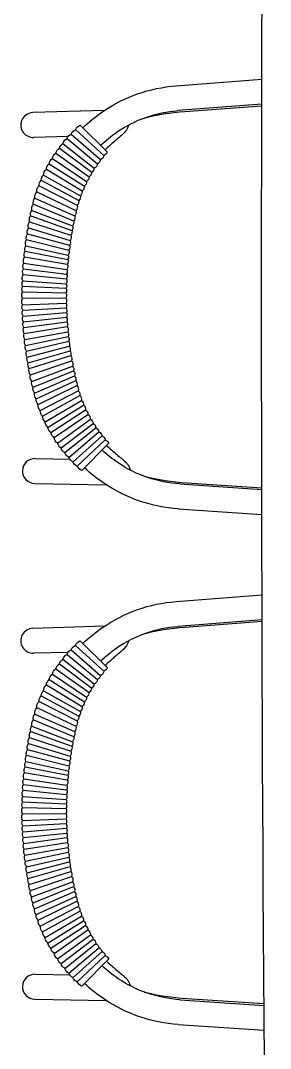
# Model space of a CAD drawing. Header units: millimetres. Extents: x 699029 to 727993, y 4486031 to 4516039.
# Drawn here: x 726198 to 726226.6, y 4491816.6 to 4491934.4 of the extents above; entities that cross this region are included whole.
import ezdxf

# ---------------------------------------------------------------- set-up
doc = ezdxf.new("R2010")
doc.units = ezdxf.units.MM
doc.layers.add('_P3_S_Duvar_Ç', color=7, linetype='Continuous', lineweight=30)
doc.layers.add('A-TEFRIS', color=251, linetype='Continuous')

# ---------------------------------------------------------------- blocks, each defined once
blk = doc.blocks.new('masa')
at = {"layer": 'A-TEFRIS'}
for p, q in [((731713.38, 4490131.67), (731703.57, 4490132.42)), ((731703.58, 4490129.56), (731713.17, 4490128.83)), ((731703.58, 4490129.36), (731712.39, 4490128.71)), ((731721.6, 4490128.84), (731729.77, 4490128.6)), ((731724.36, 4490127.17), (731721.28, 4490124.11)), ((731724.9, 4490126.65), (731721.66, 4490123.68)), ((731725.4, 4490126.14), (731722.05, 4490123.21)), ((731725.87, 4490125.62), (731722.4, 4490122.74)), ((731726.34, 4490125.05), (731722.75, 4490122.23)), ((731725.76, 4490125.85), (731729.69, 4490125.75)), ((731726.74, 4490124.53), (731723.05, 4490121.76)), ((731727.14, 4490123.96), (731723.34, 4490121.26)), ((731727.54, 4490123.34), (731723.64, 4490120.71)), ((731727.9, 4490122.73), (731723.89, 4490120.17)), ((731728.23, 4490122.11), (731724.13, 4490119.63)), ((731728.56, 4490121.45), (731724.35, 4490119.06)), ((731728.82, 4490120.86), (731724.53, 4490118.54)), ((731729.08, 4490120.21), (731724.7, 4490117.99)), ((731729.33, 4490119.52), (731724.85, 4490117.39)), ((731729.55, 4490118.78), (731725, 4490116.76)), ((731729.73, 4490118.11), (731725.12, 4490116.21)), ((731729.89, 4490117.4), (731725.23, 4490115.61)), ((731730.03, 4490116.77), (731725.33, 4490115.09)), ((731730.16, 4490116.1), (731725.42, 4490114.54)), ((731730.29, 4490115.39), (731725.52, 4490113.95)), ((731730.4, 4490114.72), (731725.6, 4490113.4)), ((731730.5, 4490114.05), (731725.67, 4490112.85)), ((731730.6, 4490113.34), (731725.74, 4490112.27)), ((731730.67, 4490112.72), (731725.79, 4490111.76)), ((731730.75, 4490112.06), (731725.84, 4490111.22)), ((731730.81, 4490111.35), (731725.89, 4490110.64)), ((731730.86, 4490110.7), (731725.92, 4490110.1)), ((731730.9, 4490110.04), (731725.95, 4490109.56)), ((731730.93, 4490109.33), (731725.97, 4490108.99)), ((731730.95, 4490108.71), (731725.99, 4490108.48)), ((731730.96, 4490108.05), (731725.99, 4490107.95)), ((731730.97, 4490107.35), (731726, 4490107.37)), ((731730.94, 4490105.95), (731725.97, 4490106.23)), ((731730.96, 4490106.59), (731725.99, 4490106.76)), ((731730.87, 4490104.61), (731725.93, 4490105.14)), ((731730.91, 4490105.29), (731725.95, 4490105.69)), ((731730.77, 4490103.3), (731725.85, 4490104.07)), ((731730.82, 4490103.96), (731725.89, 4490104.61)), ((731730.62, 4490101.92), (731725.74, 4490102.93)), ((731730.69, 4490102.59), (731725.8, 4490103.49)), ((731730.32, 4490099.92), (731725.53, 4490101.3)), ((731730.43, 4490100.57), (731725.61, 4490101.83)), ((731730.53, 4490101.25), (731725.68, 4490102.39)), ((731730.07, 4490098.55), (731725.35, 4490100.16)), ((731730.2, 4490099.26), (731725.45, 4490100.75)), ((731729.76, 4490097.14), (731725.13, 4490098.99)), ((731729.91, 4490097.8), (731725.23, 4490099.55)), ((731729.4, 4490095.8), (731724.88, 4490097.88)), ((731729.59, 4490096.45), (731725, 4490098.42)), ((731728.94, 4490094.45), (731724.58, 4490096.72)), ((731729.19, 4490095.14), (731724.75, 4490097.32)), ((731728.38, 4490093.17), (731724.21, 4490095.62)), ((731728.67, 4490093.8), (731724.4, 4490096.17)), ((731727.72, 4490091.95), (731723.75, 4490094.55)), ((731728.05, 4490092.54), (731723.98, 4490095.07)), ((731726.95, 4490090.73), (731723.19, 4490093.48)), ((731727.36, 4490091.35), (731723.49, 4490094.02)), ((731725.65, 4490089.09), (731722.22, 4490092)), ((731726.12, 4490089.63), (731722.57, 4490092.49)), ((731726.55, 4490090.18), (731722.89, 4490092.98)), ((731724.17, 4490087.59), (731721.11, 4490090.67)), ((731724.71, 4490088.09), (731721.5, 4490091.1)), ((731725.19, 4490088.59), (731721.87, 4490091.55)), ((731729.51, 4490088.95), (731725.49, 4490088.9)), ((731712.18, 4490086.17), (731703.58, 4490085.61)), ((731712.97, 4490086.04), (731703.58, 4490085.41)), ((731729.57, 4490086.1), (731721.39, 4490085.94)), ((731713.15, 4490083.19), (731703.57, 4490082.55)), ((731713.38, 4490072.56), (731703.55, 4490073.32)), ((731703.54, 4490070.46), (731713.17, 4490069.72)), ((731703.54, 4490070.26), (731712.39, 4490069.6)), ((731721.6, 4490069.73), (731729.77, 4490069.49)), ((731724.36, 4490068.06), (731721.28, 4490065)), ((731724.9, 4490067.54), (731721.66, 4490064.57)), ((731725.4, 4490067.03), (731722.05, 4490064.1)), ((731725.87, 4490066.51), (731722.4, 4490063.63)), ((731726.34, 4490065.94), (731722.75, 4490063.12)), ((731725.76, 4490066.74), (731729.69, 4490066.65)), ((731726.74, 4490065.42), (731723.05, 4490062.65)), ((731727.14, 4490064.85), (731723.34, 4490062.15)), ((731727.54, 4490064.23), (731723.64, 4490061.6)), ((731727.9, 4490063.62), (731723.89, 4490061.06)), ((731728.23, 4490063.01), (731724.13, 4490060.53)), ((731728.56, 4490062.34), (731724.35, 4490059.95)), ((731728.82, 4490061.75), (731724.53, 4490059.43)), ((731729.08, 4490061.1), (731724.7, 4490058.88)), ((731729.33, 4490060.41), (731724.85, 4490058.28)), ((731729.55, 4490059.67), (731725, 4490057.66)), ((731729.73, 4490059.01), (731725.12, 4490057.1)), ((731729.89, 4490058.29), (731725.23, 4490056.5)), ((731730.03, 4490057.66), (731725.33, 4490055.98)), ((731730.16, 4490056.99), (731725.42, 4490055.43)), ((731730.29, 4490056.28), (731725.52, 4490054.84)), ((731730.4, 4490055.61), (731725.6, 4490054.29)), ((731730.5, 4490054.94), (731725.67, 4490053.74)), ((731730.6, 4490054.23), (731725.74, 4490053.16)), ((731730.67, 4490053.61), (731725.79, 4490052.65)), ((731730.75, 4490052.95), (731725.84, 4490052.11)), ((731730.81, 4490052.24), (731725.89, 4490051.53)), ((731730.86, 4490051.59), (731725.92, 4490051)), ((731730.9, 4490050.93), (731725.95, 4490050.46)), ((731730.93, 4490050.22), (731725.97, 4490049.88)), ((731730.95, 4490049.6), (731725.99, 4490049.38)), ((731730.96, 4490048.94), (731725.99, 4490048.84)), ((731730.97, 4490048.24), (731726, 4490048.26)), ((731730.94, 4490046.84), (731725.97, 4490047.12)), ((731730.96, 4490047.48), (731725.99, 4490047.65)), ((731730.87, 4490045.5), (731725.93, 4490046.03)), ((731730.91, 4490046.18), (731725.95, 4490046.58)), ((731730.77, 4490044.19), (731725.85, 4490044.96)), ((731730.82, 4490044.85), (731725.89, 4490045.5)), ((731730.62, 4490042.81), (731725.74, 4490043.83)), ((731730.69, 4490043.49), (731725.8, 4490044.38)), ((731730.43, 4490041.47), (731725.61, 4490042.72)), ((731730.53, 4490042.15), (731725.68, 4490043.28)), ((731730.2, 4490040.15), (731725.45, 4490041.64)), ((731730.32, 4490040.82), (731725.53, 4490042.19)), ((731729.91, 4490038.7), (731725.23, 4490040.44)), ((731730.07, 4490039.44), (731725.35, 4490041.06)), ((731729.59, 4490037.34), (731725, 4490039.32)), ((731729.76, 4490038.03), (731725.13, 4490039.89)), ((731728.94, 4490035.34), (731724.58, 4490037.62)), ((731729.19, 4490036.03), (731724.75, 4490038.21)), ((731729.4, 4490036.69), (731724.88, 4490038.77)), ((731728.38, 4490034.07), (731724.21, 4490036.51)), ((731728.67, 4490034.7), (731724.4, 4490037.06)), ((731727.72, 4490032.84), (731723.75, 4490035.44)), ((731728.05, 4490033.43), (731723.98, 4490035.96)), ((731726.95, 4490031.63), (731723.19, 4490034.37)), ((731727.36, 4490032.24), (731723.49, 4490034.92)), ((731726.12, 4490030.52), (731722.57, 4490033.38)), ((731726.55, 4490031.07), (731722.89, 4490033.87)), ((731724.71, 4490028.98), (731721.5, 4490031.99)), ((731725.19, 4490029.48), (731721.87, 4490032.44)), ((731725.65, 4490029.98), (731722.22, 4490032.89)), ((731724.17, 4490028.48), (731721.11, 4490031.56)), ((731729.51, 4490029.85), (731725.49, 4490029.79)), ((731712.18, 4490027.06), (731703.33, 4490026.48)), ((731712.97, 4490026.93), (731703.32, 4490026.28)), ((731729.57, 4490027), (731721.39, 4490026.83)), ((731713.15, 4490024.09), (731703.3, 4490023.43))]:
    blk.add_line(p, q, dxfattribs=at)
blk.add_lwpolyline([(731702.6, 4489951.7, 0.00641), (731702.6, 4490263.7, 23.5)], format="xyb", dxfattribs=at)
for centre, radius, start, end in [((731712.11, 4490114.62), 17.1, 55.4467, 85.7228), ((731712.11, 4490114.62), 14.25, 55.4467, 85.7228), ((731711.57, 4490113.84), 18.05, 46.2302, 55.4467), ((731724.13, 4490126.38), 0.816, 18.9358, 73.9358), ((731711.57, 4490113.84), 15.2, 46.5129, 55.4467), ((731724.66, 4490125.91), 0.775, 16.6038, 71.6038), ((731725.14, 4490125.43), 0.753, 14.3647, 69.3647), ((731725.55, 4490124.88), 0.804, 12.0829, 67.0829), ((731726.04, 4490124.41), 0.706, 9.8701, 64.8701), ((731721.89, 4490124.26), 0.627, 193.9107, 248.9107), ((731711.57, 4490113.84), 14.46, 46.5851, 46.9327), ((731722.3, 4490123.81), 0.655, 191.6785, 246.6785), ((731726.39, 4490123.86), 0.753, 7.7321, 62.7321), ((731726.74, 4490123.26), 0.804, 5.4506, 60.4506), ((731722.67, 4490123.31), 0.635, 189.4324, 244.4324), ((731723.07, 4490122.82), 0.677, 187.1479, 242.1479), ((731727.13, 4490122.68), 0.77, 3.144, 58.144), ((731727.48, 4490122.1), 0.752, 0.9133, 55.9133), ((731723.35, 4490122.28), 0.594, 184.9344, 239.9344), ((731723.68, 4490121.79), 0.633, 182.7978, 237.7978), ((731727.76, 4490121.47), 0.802, 358.6351, 53.6351), ((731728.12, 4490120.9), 0.704, 356.4276, 51.4276), ((731724.02, 4490121.26), 0.675, 180.5197, 235.5197), ((731724.28, 4490120.69), 0.646, 178.2188, 233.2188), ((731724.52, 4490120.13), 0.631, 175.9956, 230.9956), ((731728.33, 4490120.29), 0.75, 354.2968, 49.2968), ((731728.53, 4490119.63), 0.8, 352.0249, 47.0249), ((731724.8, 4490119.56), 0.672, 173.7273, 228.7273), ((731724.93, 4490118.97), 0.589, 171.5315, 226.5315), ((731728.73, 4490118.93), 0.834, 349.6296, 44.6296), ((731725.15, 4490118.43), 0.627, 169.414, 224.414), ((731725.35, 4490117.84), 0.668, 167.1585, 222.1585), ((731729, 4490118.28), 0.747, 347.312, 42.312), ((731729.12, 4490117.6), 0.795, 345.4525, 40.4525), ((731725.53, 4490117.21), 0.695, 165.3558, 220.3558), ((731725.59, 4490116.6), 0.618, 164.5266, 219.5266), ((731729.36, 4490116.96), 0.695, 344.5457, 39.5457), ((731729.45, 4490116.31), 0.738, 343.7147, 38.7147), ((731725.75, 4490116.02), 0.656, 163.7381, 218.7381), ((731725.78, 4490115.44), 0.572, 162.9783, 217.9783), ((731729.54, 4490115.62), 0.784, 342.8317, 37.8317), ((731729.7, 4490114.95), 0.738, 341.9488, 36.9488), ((731725.91, 4490114.91), 0.607, 162.2489, 217.2489), ((731726.04, 4490114.34), 0.644, 161.4749, 216.4749), ((731729.81, 4490114.29), 0.728, 341.0982, 36.0982), ((731726.09, 4490113.75), 0.605, 160.7018, 215.7018), ((731726.16, 4490113.2), 0.597, 159.9577, 214.9577), ((731729.87, 4490113.61), 0.775, 340.2259, 35.2259), ((731730.04, 4490112.96), 0.678, 339.3828, 34.3828), ((731726.26, 4490112.63), 0.635, 159.1954, 214.1954), ((731726.25, 4490112.07), 0.555, 158.4591, 213.4591), ((731730.07, 4490112.32), 0.722, 338.5706, 33.5706), ((731730.1, 4490111.64), 0.769, 337.706, 32.706), ((731726.34, 4490111.54), 0.59, 157.7504, 212.7504), ((731726.42, 4490110.97), 0.628, 156.9965, 211.9965), ((731730.21, 4490110.98), 0.711, 336.8474, 31.8474), ((731730.24, 4490110.33), 0.717, 336.0186, 31.0186), ((731726.42, 4490110.41), 0.581, 156.2482, 211.2482), ((731726.45, 4490109.86), 0.585, 155.5264, 210.5264), ((731726.51, 4490109.3), 0.624, 154.7779, 209.7779), ((731730.24, 4490109.65), 0.765, 335.159, 30.159), ((731726.46, 4490108.75), 0.547, 154.0533, 209.0533), ((731726.51, 4490108.22), 0.583, 153.3539, 208.3539), ((731730.35, 4490109), 0.67, 334.3265, 29.3265), ((731730.32, 4490108.37), 0.715, 333.5228, 28.5228), ((731726.55, 4490107.66), 0.622, 152.608, 207.608), ((731726.58, 4490107.06), 0.665, 151.8111, 206.8111), ((731730.29, 4490107.7), 0.763, 332.6655, 27.6655), ((731730.24, 4490106.98), 0.818, 331.748, 26.748), ((731726.48, 4490105.94), 0.584, 150.3295, 205.3295), ((731726.49, 4490106.48), 0.573, 151.0451, 206.0451), ((731730.29, 4490105.64), 0.715, 330.047, 25.047), ((731730.33, 4490106.29), 0.699, 330.8675, 25.8675), ((731726.42, 4490104.84), 0.573, 148.8713, 203.8713), ((731726.47, 4490105.39), 0.6, 149.5971, 204.5971), ((731730.24, 4490104.98), 0.735, 329.2056, 24.2056), ((731726.38, 4490103.73), 0.628, 147.4016, 202.4016), ((731726.39, 4490104.3), 0.587, 148.1535, 203.1535), ((731730.16, 4490103.69), 0.718, 327.5479, 22.5479), ((731730.23, 4490104.33), 0.702, 328.372, 23.372), ((731726.23, 4490102.6), 0.592, 145.8985, 200.8985), ((731726.3, 4490103.16), 0.604, 146.639, 201.639), ((731730, 4490102.33), 0.739, 325.8106, 20.8106), ((731730.05, 4490103.02), 0.769, 326.6851, 21.6851), ((731726.02, 4490100.94), 0.6, 143.6813, 198.6813), ((731726.08, 4490101.49), 0.585, 144.4146, 199.4146), ((731726.18, 4490102.04), 0.61, 145.1542, 200.1542), ((731729.82, 4490101.01), 0.745, 324.1097, 19.1097), ((731729.93, 4490101.67), 0.724, 324.962, 19.962), ((731725.88, 4490099.75), 0.677, 142.0933, 197.0933), ((731725.96, 4490100.36), 0.644, 142.9111, 197.9111), ((731729.75, 4490100.35), 0.713, 323.2635, 18.2635), ((731725.61, 4490098.59), 0.631, 140.5273, 195.5273), ((731725.71, 4490099.17), 0.611, 141.2961, 196.2961), ((731729.45, 4490099.03), 0.784, 321.5459, 16.5459), ((731729.62, 4490099.7), 0.731, 322.4253, 17.4253), ((731725.35, 4490097.47), 0.624, 138.9596, 193.9596), ((731725.47, 4490098.03), 0.606, 139.7615, 194.7615), ((731729.19, 4490097.61), 0.742, 319.705, 14.705), ((731729.27, 4490098.33), 0.823, 320.6132, 15.6132), ((731725.03, 4490096.27), 0.633, 134.8476, 189.8476), ((731725.24, 4490096.86), 0.668, 137.113, 192.113), ((731729.01, 4490096.95), 0.765, 318.6834, 13.6834), ((731724.63, 4490095.13), 0.646, 130.432, 185.432), ((731724.83, 4490095.7), 0.629, 132.6514, 187.6514), ((731728.67, 4490095.68), 0.748, 314.5145, 9.5145), ((731728.87, 4490096.3), 0.731, 316.6832, 11.6832), ((731724.12, 4490094.04), 0.632, 126.0576, 181.0576), ((731724.37, 4490094.58), 0.617, 128.2321, 183.2321), ((731728.18, 4490094.38), 0.757, 309.9636, 4.9636), ((731728.4, 4490095.04), 0.8, 312.2453, 7.2453), ((731723.52, 4490092.94), 0.627, 121.5146, 176.5146), ((731723.86, 4490093.46), 0.675, 123.7821, 178.7821), ((731727.61, 4490093.17), 0.771, 305.5228, 0.5228), ((731727.92, 4490093.77), 0.751, 307.7538, 2.7538), ((731722.48, 4490091.44), 0.622, 114.8669, 169.8669), ((731722.87, 4490091.91), 0.651, 117.0822, 172.0822), ((731723.2, 4490092.43), 0.634, 119.3192, 174.3192), ((731726.97, 4490092), 0.752, 301.1318, 356.1318), ((731727.32, 4490092.56), 0.736, 303.3136, 358.3136), ((731721.71, 4490090.51), 0.624, 110.4868, 165.4868), ((731722.12, 4490090.96), 0.635, 112.6792, 167.6792), ((731726.21, 4490090.84), 0.746, 296.58, 351.58), ((731726.56, 4490091.44), 0.804, 298.8509, 353.8509), ((731711.51, 4490101.05), 15.2, 303.9989, 312.9328), ((731711.51, 4490101.05), 14.46, 312.513, 312.8183), ((731725.36, 4490089.8), 0.773, 292.1473, 347.1473), ((731725.81, 4490090.32), 0.753, 294.3835, 349.3835), ((731712.04, 4490100.26), 14.25, 273.7228, 303.9989), ((731724.48, 4490088.81), 0.752, 287.7519, 342.7519), ((731724.94, 4490089.28), 0.737, 289.9349, 344.9349), ((731711.51, 4490101.05), 18.05, 303.9989, 313.2155), ((731723.95, 4490088.36), 0.797, 285.4812, 340.4812), ((731712.04, 4490100.26), 17.1, 273.7228, 303.9989), ((731712.11, 4490055.51), 17.1, 55.4467, 85.7228), ((731712.11, 4490055.51), 14.25, 55.4467, 85.7228), ((731711.57, 4490054.73), 18.05, 46.2302, 55.4467), ((731711.57, 4490054.73), 15.2, 46.5129, 55.4467), ((731724.13, 4490067.28), 0.816, 18.9358, 73.9358), ((731724.66, 4490066.81), 0.775, 16.6038, 71.6038), ((731725.14, 4490066.32), 0.753, 14.3647, 69.3647), ((731725.55, 4490065.77), 0.804, 12.0829, 67.0829), ((731726.04, 4490065.3), 0.706, 9.8701, 64.8701), ((731721.89, 4490065.16), 0.627, 193.9107, 248.9107), ((731711.57, 4490054.73), 14.46, 46.5851, 46.9327), ((731726.39, 4490064.75), 0.753, 7.7321, 62.7321), ((731726.74, 4490064.15), 0.804, 5.4506, 60.4506), ((731722.3, 4490064.7), 0.655, 191.6785, 246.6785), ((731722.67, 4490064.21), 0.635, 189.4324, 244.4324), ((731723.07, 4490063.72), 0.677, 187.1479, 242.1479), ((731727.13, 4490063.58), 0.77, 3.144, 58.144), ((731727.48, 4490062.99), 0.752, 0.9133, 55.9133), ((731723.35, 4490063.17), 0.594, 184.9344, 239.9344), ((731723.68, 4490062.69), 0.633, 182.7978, 237.7978), ((731727.76, 4490062.36), 0.802, 358.6351, 53.6351), ((731724.02, 4490062.16), 0.675, 180.5197, 235.5197), ((731724.28, 4490061.58), 0.646, 178.2188, 233.2188), ((731728.12, 4490061.79), 0.704, 356.4276, 51.4276), ((731728.33, 4490061.18), 0.75, 354.2968, 49.2968), ((731724.52, 4490061.02), 0.631, 175.9956, 230.9956), ((731724.8, 4490060.45), 0.672, 173.7273, 228.7273), ((731728.53, 4490060.52), 0.8, 352.0249, 47.0249), ((731728.73, 4490059.82), 0.834, 349.6296, 44.6296), ((731724.93, 4490059.86), 0.589, 171.5315, 226.5315), ((731725.15, 4490059.32), 0.627, 169.414, 224.414), ((731725.35, 4490058.73), 0.668, 167.1585, 222.1585), ((731729, 4490059.17), 0.747, 347.312, 42.312), ((731729.12, 4490058.49), 0.795, 345.4525, 40.4525), ((731725.53, 4490058.11), 0.695, 165.3558, 220.3558), ((731725.59, 4490057.49), 0.618, 164.5266, 219.5266), ((731729.36, 4490057.85), 0.695, 344.5457, 39.5457), ((731729.45, 4490057.2), 0.738, 343.7147, 38.7147), ((731725.75, 4490056.91), 0.656, 163.7381, 218.7381), ((731725.78, 4490056.34), 0.572, 162.9783, 217.9783), ((731729.54, 4490056.51), 0.784, 342.8317, 37.8317), ((731725.91, 4490055.8), 0.607, 162.2489, 217.2489), ((731726.04, 4490055.23), 0.644, 161.4749, 216.4749), ((731729.7, 4490055.84), 0.738, 341.9488, 36.9488), ((731729.81, 4490055.18), 0.728, 341.0982, 36.0982), ((731726.09, 4490054.64), 0.605, 160.7018, 215.7018), ((731726.16, 4490054.09), 0.597, 159.9577, 214.9577), ((731729.87, 4490054.5), 0.775, 340.2259, 35.2259), ((731730.04, 4490053.85), 0.678, 339.3828, 34.3828), ((731726.26, 4490053.52), 0.635, 159.1954, 214.1954), ((731726.25, 4490052.96), 0.555, 158.4591, 213.4591), ((731730.07, 4490053.21), 0.722, 338.5706, 33.5706), ((731730.1, 4490052.54), 0.769, 337.706, 32.706), ((731726.34, 4490052.43), 0.59, 157.7504, 212.7504), ((731726.42, 4490051.86), 0.628, 156.9965, 211.9965), ((731730.21, 4490051.87), 0.711, 336.8474, 31.8474), ((731726.42, 4490051.3), 0.581, 156.2482, 211.2482), ((731726.45, 4490050.75), 0.585, 155.5264, 210.5264), ((731730.24, 4490051.22), 0.717, 336.0186, 31.0186), ((731730.24, 4490050.54), 0.765, 335.159, 30.159), ((731726.51, 4490050.19), 0.624, 154.7779, 209.7779), ((731726.46, 4490049.64), 0.547, 154.0533, 209.0533), ((731730.35, 4490049.89), 0.67, 334.3265, 29.3265), ((731730.32, 4490049.26), 0.715, 333.5228, 28.5228), ((731726.51, 4490049.11), 0.583, 153.3539, 208.3539), ((731726.55, 4490048.55), 0.622, 152.608, 207.608), ((731726.58, 4490047.95), 0.665, 151.8111, 206.8111), ((731730.29, 4490048.59), 0.763, 332.6655, 27.6655), ((731730.24, 4490047.87), 0.818, 331.748, 26.748), ((731726.48, 4490046.83), 0.584, 150.3295, 205.3295), ((731726.49, 4490047.37), 0.573, 151.0451, 206.0451), ((731730.33, 4490047.18), 0.699, 330.8675, 25.8675), ((731726.42, 4490045.73), 0.573, 148.8713, 203.8713), ((731726.47, 4490046.28), 0.6, 149.5971, 204.5971), ((731730.24, 4490045.88), 0.735, 329.2056, 24.2056), ((731730.29, 4490046.53), 0.715, 330.047, 25.047), ((731726.38, 4490044.62), 0.628, 147.4016, 202.4016), ((731726.39, 4490045.19), 0.587, 148.1535, 203.1535), ((731730.16, 4490044.58), 0.718, 327.5479, 22.5479), ((731730.23, 4490045.22), 0.702, 328.372, 23.372), ((731726.23, 4490043.49), 0.592, 145.8985, 200.8985), ((731726.3, 4490044.05), 0.604, 146.639, 201.639), ((731730.05, 4490043.91), 0.769, 326.6851, 21.6851), ((731726.08, 4490042.38), 0.585, 144.4146, 199.4146), ((731726.18, 4490042.93), 0.61, 145.1542, 200.1542), ((731729.93, 4490042.56), 0.724, 324.962, 19.962), ((731730, 4490043.22), 0.739, 325.8106, 20.8106), ((731725.96, 4490041.25), 0.644, 142.9111, 197.9111), ((731726.02, 4490041.83), 0.6, 143.6813, 198.6813), ((731729.75, 4490041.24), 0.713, 323.2635, 18.2635), ((731729.82, 4490041.9), 0.745, 324.1097, 19.1097), ((731725.71, 4490040.06), 0.611, 141.2961, 196.2961), ((731725.88, 4490040.64), 0.677, 142.0933, 197.0933), ((731729.45, 4490039.93), 0.784, 321.5459, 16.5459), ((731729.62, 4490040.6), 0.731, 322.4253, 17.4253), ((731725.47, 4490038.92), 0.606, 139.7615, 194.7615), ((731725.61, 4490039.49), 0.631, 140.5273, 195.5273), ((731729.27, 4490039.22), 0.823, 320.6132, 15.6132), ((731725.03, 4490037.17), 0.633, 134.8476, 189.8476), ((731725.24, 4490037.76), 0.668, 137.113, 192.113), ((731725.35, 4490038.36), 0.624, 138.9596, 193.9596), ((731729.01, 4490037.85), 0.765, 318.6834, 13.6834), ((731729.19, 4490038.51), 0.742, 319.705, 14.705), ((731724.63, 4490036.02), 0.646, 130.432, 185.432), ((731724.83, 4490036.6), 0.629, 132.6514, 187.6514), ((731728.67, 4490036.57), 0.748, 314.5145, 9.5145), ((731728.87, 4490037.19), 0.731, 316.6832, 11.6832), ((731724.12, 4490034.93), 0.632, 126.0576, 181.0576), ((731724.37, 4490035.47), 0.617, 128.2321, 183.2321), ((731728.18, 4490035.28), 0.757, 309.9636, 4.9636), ((731728.4, 4490035.93), 0.8, 312.2453, 7.2453), ((731723.52, 4490033.83), 0.627, 121.5146, 176.5146), ((731723.86, 4490034.36), 0.675, 123.7821, 178.7821), ((731727.92, 4490034.66), 0.751, 307.7538, 2.7538), ((731722.87, 4490032.8), 0.651, 117.0822, 172.0822), ((731723.2, 4490033.32), 0.634, 119.3192, 174.3192), ((731727.32, 4490033.45), 0.736, 303.3136, 358.3136), ((731727.61, 4490034.06), 0.771, 305.5228, 0.5228), ((731721.71, 4490031.4), 0.624, 110.4868, 165.4868), ((731722.12, 4490031.85), 0.635, 112.6792, 167.6792), ((731722.48, 4490032.33), 0.622, 114.8669, 169.8669), ((731726.56, 4490032.33), 0.804, 298.8509, 353.8509), ((731726.97, 4490032.89), 0.752, 301.1318, 356.1318), ((731711.51, 4490041.94), 15.2, 303.9989, 312.9328), ((731711.51, 4490041.94), 14.46, 312.513, 312.8183), ((731725.81, 4490031.21), 0.753, 294.3835, 349.3835), ((731726.21, 4490031.74), 0.746, 296.58, 351.58), ((731724.48, 4490029.7), 0.752, 287.7519, 342.7519), ((731724.94, 4490030.17), 0.737, 289.9349, 344.9349), ((731725.36, 4490030.69), 0.773, 292.1473, 347.1473), ((731712.04, 4490041.15), 14.25, 273.7228, 303.9989), ((731711.51, 4490041.94), 18.05, 303.9989, 313.2155), ((731723.95, 4490029.25), 0.797, 285.4812, 340.4812), ((731712.04, 4490041.15), 17.1, 273.7228, 303.9989)]:
    blk.add_arc(centre, radius, start, end, dxfattribs=at)
at = {"layer": 'A-TEFRIS', "extrusion": (0, 0, -1)}
for centre, major_axis, ratio, start_param, end_param in [((731710.29, 4490100.66), (0.14, 28.12), 0.999391, 0.069771, 0.24536), ((731729.73, 4490127.18), (-1.44, 0.04), 0.990062, 1.570796, 4.712389), ((731729.54, 4490087.53), (1.44, 0.03), 0.990062, -1.570796, 1.570796), ((731710.36, 4490114.23), (0.14, 28.12), 0.999391, 2.896233, 3.071822), ((731710.29, 4490041.56), (0.14, 28.12), 0.999391, 0.069771, 0.24536), ((731729.73, 4490068.07), (-1.44, 0.04), 0.990062, 1.570796, 4.712389), ((731729.54, 4490028.42), (1.44, 0.03), 0.990062, -1.570796, 1.570796), ((731710.36, 4490055.12), (0.14, 28.12), 0.999391, 2.896233, 3.071822)]:
    blk.add_ellipse(centre, major_axis=major_axis, ratio=ratio, start_param=start_param, end_param=end_param, dxfattribs=at)
at = {"layer": 'A-TEFRIS'}
for points, knots in [([(731718.85, 4490127.17), (731718.85, 4490127.16), (731718.85, 4490127.15), (731718.88, 4490126.99), (731718.94, 4490126.85), (731719.05, 4490126.63), (731719.11, 4490126.55), (731719.22, 4490126.4), (731719.28, 4490126.34), (731719.45, 4490126.16), (731719.57, 4490126.05), (731719.86, 4490125.8), (731720.01, 4490125.67), (731720.31, 4490125.41), (731720.43, 4490125.31), (731720.79, 4490125), (731721.03, 4490124.79), (731721.32, 4490124.51), (731721.39, 4490124.46), (731721.45, 4490124.4)], [2.813943, 2.813943, 2.813943, 2.813943, 2.855966, 2.855966, 3.345502, 3.345502, 3.775495, 3.775495, 4.215043, 4.215043, 5.154967, 5.154967, 6.068794, 6.068794, 6.674163, 6.674163, 7.695187, 7.695187, 7.958077, 7.958077, 7.958077, 7.958077]), ([(731721.28, 4490090.39), (731721.07, 4490090.19), (731720.84, 4490089.99), (731720.43, 4490089.63), (731720.23, 4490089.46), (731719.86, 4490089.15), (731719.68, 4490089.01), (731719.35, 4490088.72), (731719.2, 4490088.59), (731718.97, 4490088.33), (731718.89, 4490088.22), (731718.75, 4490087.96), (731718.7, 4490087.82), (731718.66, 4490087.66), (731718.66, 4490087.65), (731718.66, 4490087.64)], [0, 0, 0, 0, 0.924472, 0.924472, 1.834443, 1.834443, 2.81164, 2.81164, 4.008692, 4.008692, 4.601246, 4.601246, 5.094374, 5.094374, 5.140563, 5.140563, 5.140563, 5.140563]), ([(731718.85, 4490068.07), (731718.85, 4490068.05), (731718.85, 4490068.04), (731718.88, 4490067.88), (731718.94, 4490067.75), (731719.05, 4490067.53), (731719.11, 4490067.44), (731719.22, 4490067.29), (731719.28, 4490067.23), (731719.45, 4490067.05), (731719.57, 4490066.94), (731719.86, 4490066.69), (731720.01, 4490066.56), (731720.31, 4490066.31), (731720.43, 4490066.2), (731720.79, 4490065.89), (731721.03, 4490065.68), (731721.32, 4490065.41), (731721.39, 4490065.35), (731721.45, 4490065.29)], [2.813943, 2.813943, 2.813943, 2.813943, 2.855966, 2.855966, 3.345502, 3.345502, 3.775495, 3.775495, 4.215043, 4.215043, 5.154967, 5.154967, 6.068794, 6.068794, 6.674163, 6.674163, 7.695187, 7.695187, 7.958077, 7.958077, 7.958077, 7.958077]), ([(731721.28, 4490031.28), (731721.07, 4490031.08), (731720.84, 4490030.88), (731720.43, 4490030.52), (731720.23, 4490030.35), (731719.86, 4490030.04), (731719.68, 4490029.9), (731719.35, 4490029.61), (731719.2, 4490029.49), (731718.97, 4490029.22), (731718.89, 4490029.11), (731718.75, 4490028.85), (731718.7, 4490028.72), (731718.66, 4490028.56), (731718.66, 4490028.54), (731718.66, 4490028.53)], [0, 0, 0, 0, 0.924472, 0.924472, 1.834443, 1.834443, 2.81164, 2.81164, 4.008692, 4.008692, 4.601246, 4.601246, 5.094374, 5.094374, 5.140563, 5.140563, 5.140563, 5.140563])]:
    blk.add_open_spline(points, degree=3, knots=knots, dxfattribs=at)

msp = doc.modelspace()

# ---------------------------------------------------------------- block references
at = {"layer": '_P3_S_Duvar_Ç', "color": 240, "lineweight": 30, "true_color": 0xed1f24, "xscale": -1}
msp.add_blockref('masa', (1457929.22, 1795.28), dxfattribs=at)

doc.saveas('drawing.dxf')
